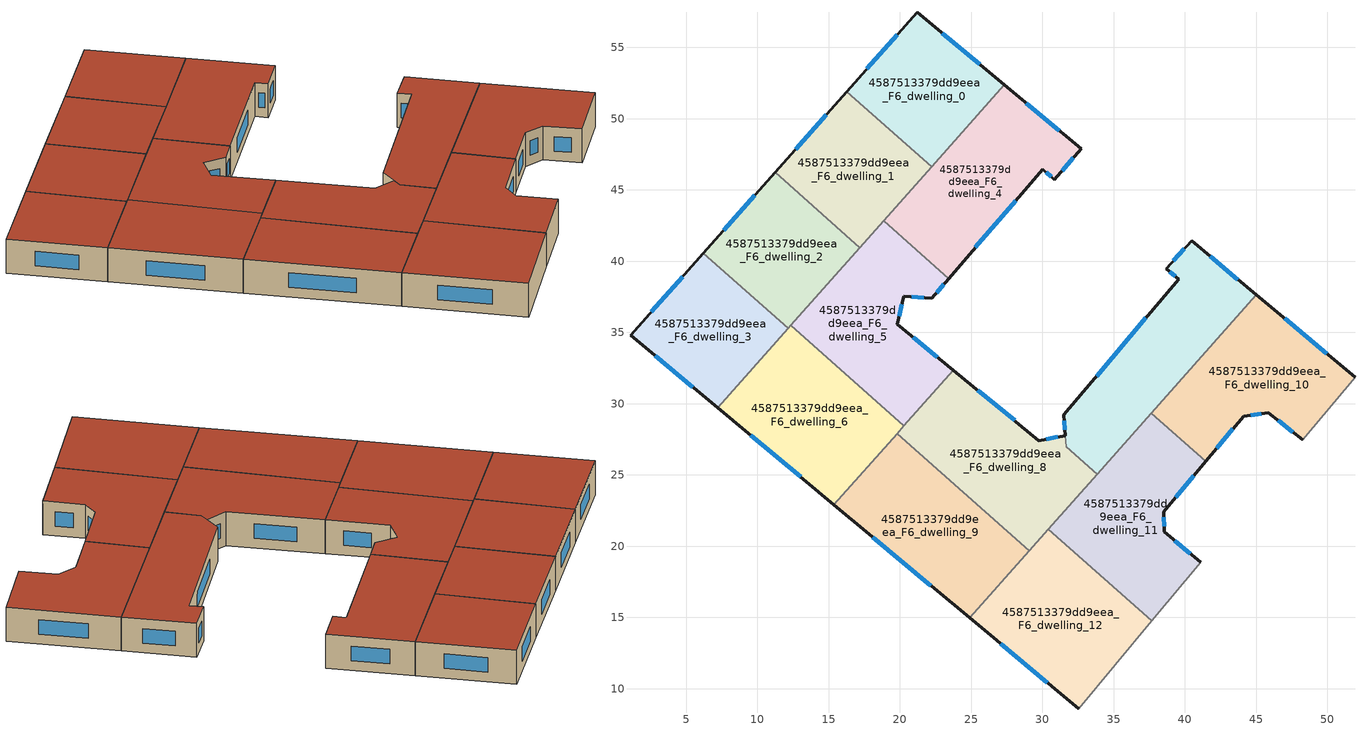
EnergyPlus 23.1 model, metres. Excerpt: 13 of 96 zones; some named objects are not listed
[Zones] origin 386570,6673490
4587513379dd9eea_F6_dwelling_0
 floor to 4587513379dd9eea_F5_dwelling_0 (EU_floor_Construction): 27.33,52.37 22.22,46.61 16.27,51.9 21.22,57.47 z18
 wall outside (EU_wall_Construction): 27.33,52.37 21.22,57.47 16.27,51.9 z18:21
 wall to 4587513379dd9eea_F6_dwelling_1 (EU_wall_Construction): 16.27,51.9 22.22,46.61 z18:21
 wall to 4587513379dd9eea_F6_dwelling_4 (EU_wall_Construction): 22.22,46.61 27.33,52.37 z18:21
 window (EU_Window_Construction): 19.81,55.88 17.68,53.49 / 25.59,53.83 22.97,56.01 z18.86:20.14
 roof outside (EU_roof_Construction): 22.22,46.61 27.33,52.37 21.22,57.47 16.27,51.9 z21
4587513379dd9eea_F6_dwelling_1
 floor to 4587513379dd9eea_F5_dwelling_1 (EU_floor_Construction): 22.22,46.61 17.18,40.95 11.24,46.23 16.27,51.9 z18
 wall outside (EU_wall_Construction): 16.27,51.9 11.24,46.23 z18:21
 wall to 4587513379dd9eea_F6_dwelling_2 (EU_wall_Construction): 11.24,46.23 17.18,40.95 z18:21
 wall to 4587513379dd9eea_F6_dwelling_5 (EU_wall_Construction): 17.18,40.95 18.85,42.82 z18:21
 wall to 4587513379dd9eea_F6_dwelling_4 (EU_wall_Construction): 18.85,42.83 22.22,46.61 z18:21
 window (EU_Window_Construction): 14.83,50.28 12.68,47.85 z18.86:20.14
 roof outside (EU_roof_Construction): 17.18,40.95 22.22,46.61 16.27,51.9 11.24,46.23 z21
4587513379dd9eea_F6_dwelling_10
 floor to 4587513379dd9eea_F5_dwelling_10 (EU_floor_Construction): 51.93,31.86 48.27,27.46 45.84,29.37 44.12,29.13 41.46,25.95 37.65,29.34 45.02,37.63 z18
 wall outside (EU_wall_Construction): 41.46,25.95 44.12,29.13 45.84,29.37 48.27,27.46 / 51.93,31.86 45.02,37.63 z18:21
 wall to 4587513379dd9eea_F6_dwelling_11 (EU_wall_Construction): 37.65,29.34 41.46,25.95 z18:21
 wall adiabatic (EU_wall_Construction): 48.27,27.46 51.93,31.86 z18:21
 wall to 4587513379dd9eea_F6_dwelling_7 (EU_wall_Construction): 45.02,37.63 37.65,29.34 z18:21
 window (EU_Window_Construction): 42.22,26.86 43.36,28.23 / 49.96,33.51 46.99,35.98 / 46.53,28.83 47.57,28.01 / 44.61,29.2 45.35,29.3 z18.86:20.14
 roof outside (EU_roof_Construction): 48.27,27.46 51.93,31.86 45.02,37.63 37.65,29.34 41.46,25.95 44.12,29.13 45.84,29.37 z21
4587513379dd9eea_F6_dwelling_11
 floor to 4587513379dd9eea_F5_dwelling_11 (EU_floor_Construction): 41.46,25.95 38.5,22.42 38.55,21 41.1,18.87 37.67,14.75 30.42,21.2 37.65,29.34 z18
 wall outside (EU_wall_Construction): 41.1,18.87 38.55,21 38.5,22.42 41.46,25.95 z18:21
 wall adiabatic (EU_wall_Construction): 37.67,14.75 41.1,18.87 z18:21
 wall to 4587513379dd9eea_F6_dwelling_12 (EU_wall_Construction): 30.42,21.2 37.67,14.75 z18:21
 wall to 4587513379dd9eea_F6_dwelling_8 (EU_wall_Construction): 33.84,25.05 30.42,21.2 z18:21
 wall to 4587513379dd9eea_F6_dwelling_7 (EU_wall_Construction): 37.65,29.34 33.84,25.05 z18:21
 window (EU_Window_Construction): 39.34,23.43 40.61,24.94 / 38.54,21.4 38.51,22.01 / 40.37,19.48 39.28,20.39 z18.86:20.14
 roof outside (EU_roof_Construction): 37.67,14.75 41.1,18.87 38.55,21 38.5,22.42 41.46,25.95 37.65,29.34 30.42,21.2 z21
4587513379dd9eea_F6_dwelling_12
 floor to 4587513379dd9eea_F5_dwelling_12 (EU_floor_Construction): 37.67,14.75 32.53,8.59 24.88,14.97 30.42,21.2 z18
 wall outside (EU_wall_Construction): 24.88,14.97 32.53,8.59 z18:21
 wall adiabatic (EU_wall_Construction): 32.53,8.59 37.67,14.75 z18:21
 wall to 4587513379dd9eea_F6_dwelling_9 (EU_wall_Construction): 29.06,19.67 24.88,14.97 z18:21
 wall to 4587513379dd9eea_F6_dwelling_8 (EU_wall_Construction): 30.42,21.2 29.06,19.67 z18:21
 window (EU_Window_Construction): 27.07,13.15 30.35,10.42 z18.86:20.14
 roof outside (EU_roof_Construction): 32.53,8.59 37.67,14.75 30.42,21.2 24.88,14.97 z21
4587513379dd9eea_F6_dwelling_2
 floor to 4587513379dd9eea_F5_dwelling_2 (EU_floor_Construction): 17.18,40.95 12.15,35.29 6.21,40.57 11.24,46.23 z18
 wall outside (EU_wall_Construction): 11.24,46.23 6.21,40.57 z18:21
 wall to 4587513379dd9eea_F6_dwelling_3 (EU_wall_Construction): 6.21,40.57 12.15,35.29 z18:21
 wall to 4587513379dd9eea_F6_dwelling_6 (EU_wall_Construction): 12.15,35.29 12.34,35.5 z18:21
 wall to 4587513379dd9eea_F6_dwelling_5 (EU_wall_Construction): 12.34,35.5 17.18,40.95 z18:21
 window (EU_Window_Construction): 9.8,44.61 7.64,42.19 z18.86:20.14
 roof outside (EU_roof_Construction): 12.15,35.29 17.18,40.95 11.24,46.23 6.21,40.57 z21
4587513379dd9eea_F6_dwelling_3
 floor to 4587513379dd9eea_F5_dwelling_3 (EU_floor_Construction): 12.15,35.29 7.2,29.71 1.09,34.81 6.21,40.57 z18
 wall outside (EU_wall_Construction): 6.21,40.57 1.09,34.81 7.2,29.71 z18:21
 wall to 4587513379dd9eea_F6_dwelling_6 (EU_wall_Construction): 7.2,29.71 12.15,35.29 z18:21
 window (EU_Window_Construction): 2.84,33.35 5.45,31.17 / 4.74,38.92 2.55,36.46 z18.86:20.14
 roof outside (EU_roof_Construction): 7.2,29.71 12.15,35.29 6.21,40.57 1.09,34.81 z21
4587513379dd9eea_F6_dwelling_4
 floor to 4587513379dd9eea_F5_dwelling_4 (EU_floor_Construction): 32.71,47.89 30.84,45.72 30.01,46.44 23.41,38.77 18.85,42.83 27.33,52.37 z18
 wall outside (EU_wall_Construction): 23.41,38.77 30.01,46.44 30.84,45.72 32.71,47.89 27.33,52.37 z18:21
 wall to 4587513379dd9eea_F6_dwelling_5 (EU_wall_Construction): 18.85,42.83 23.41,38.77 z18:21
 window (EU_Window_Construction): 31.17,49.17 28.87,51.09 / 31.37,46.34 32.17,47.27 / 30.25,46.23 30.6,45.93 / 25.3,40.96 28.13,44.25 z18.86:20.14
 roof outside (EU_roof_Construction): 30.84,45.72 32.71,47.89 27.33,52.37 18.85,42.83 23.41,38.77 30.01,46.44 z21
4587513379dd9eea_F6_dwelling_5
 floor to 4587513379dd9eea_F5_dwelling_5 (EU_floor_Construction): 23.41,38.77 22.23,37.4 20.26,37.55 19.82,35.58 23.75,32.35 20.28,28.44 12.34,35.5 18.85,42.83 z18
 wall outside (EU_wall_Construction): 23.75,32.35 19.82,35.58 20.26,37.55 22.23,37.4 23.41,38.77 z18:21
 wall to 4587513379dd9eea_F6_dwelling_6 (EU_wall_Construction): 12.34,35.5 20.28,28.44 z18:21
 wall to 4587513379dd9eea_F6_dwelling_8 (EU_wall_Construction): 20.28,28.44 23.75,32.35 z18:21
 window (EU_Window_Construction): 22.63,33.27 20.94,34.66 / 22.57,37.79 23.07,38.38 / 20.83,37.51 21.67,37.44 / 19.95,36.14 20.14,36.99 z18.86:20.14
 roof outside (EU_roof_Construction): 20.28,28.44 23.75,32.35 19.82,35.58 20.26,37.55 22.23,37.4 23.41,38.77 18.85,42.83 12.34,35.5 z21
4587513379dd9eea_F6_dwelling_6
 floor to 4587513379dd9eea_F5_dwelling_6 (EU_floor_Construction): 20.28,28.44 15.36,22.91 7.2,29.71 12.34,35.5 z18
 wall outside (EU_wall_Construction): 7.2,29.71 15.36,22.91 z18:21
 wall to 4587513379dd9eea_F6_dwelling_9 (EU_wall_Construction): 15.36,22.91 19.8,27.9 z18:21
 wall to 4587513379dd9eea_F6_dwelling_8 (EU_wall_Construction): 19.8,27.9 20.27,28.44 z18:21
 window (EU_Window_Construction): 9.53,27.77 13.03,24.86 z18.86:20.14
 roof outside (EU_roof_Construction): 15.36,22.91 20.28,28.44 12.34,35.5 7.2,29.71 z21
4587513379dd9eea_F6_dwelling_7
 floor to 4587513379dd9eea_F5_dwelling_7 (EU_floor_Construction): 45.02,37.63 33.84,25.05 31.67,26.98 31.49,29.22 39.56,38.74 38.68,39.47 40.47,41.42 z18
 wall outside (EU_wall_Construction): 45.02,37.63 40.47,41.42 38.68,39.47 39.56,38.74 31.49,29.22 31.61,27.76 z18:21
 wall to 4587513379dd9eea_F6_dwelling_8 (EU_wall_Construction): 31.61,27.76 31.67,26.98 33.84,25.05 z18:21
 window (EU_Window_Construction): 37.26,36.02 33.8,31.94 / 38.94,39.26 39.31,38.95 / 39.96,40.86 39.19,40.03 / 43.72,38.71 41.77,40.34 / 31.52,28.8 31.57,28.18 z18.86:20.14
 roof outside (EU_roof_Construction): 33.84,25.05 45.02,37.63 40.47,41.42 38.68,39.47 39.56,38.74 31.49,29.22 31.67,26.98 z21
4587513379dd9eea_F6_dwelling_8
 floor to 4587513379dd9eea_F5_dwelling_8 (EU_floor_Construction): 31.61,27.76 31.67,26.98 33.84,25.05 29.06,19.67 19.8,27.9 23.75,32.35 29.75,27.42 z18
 wall outside (EU_wall_Construction): 31.61,27.76 29.75,27.42 23.75,32.35 z18:21
 wall to 4587513379dd9eea_F6_dwelling_9 (EU_wall_Construction): 19.8,27.9 29.06,19.67 z18:21
 window (EU_Window_Construction): 28.04,28.83 25.46,30.94 / 31.08,27.66 30.28,27.51 z18.86:20.14
 roof outside (EU_roof_Construction): 29.06,19.67 33.84,25.05 31.67,26.98 31.61,27.76 29.75,27.42 23.75,32.35 19.8,27.9 z21
4587513379dd9eea_F6_dwelling_9
 floor to 4587513379dd9eea_F5_dwelling_9 (EU_floor_Construction): 29.06,19.67 24.88,14.97 15.36,22.91 19.8,27.9 z18
 wall outside (EU_wall_Construction): 15.36,22.91 24.88,14.97 z18:21
 window (EU_Window_Construction): 18.08,20.64 22.16,17.24 z18.86:20.14
 roof outside (EU_roof_Construction): 24.88,14.97 29.06,19.67 19.8,27.9 15.36,22.91 z21
[Building]
EU S2 Campaign: North Axis=0; Terrain=City; Solar Distribution=FullExterior
[Site:Location]
Helsinki-Vantaa.AP: Latitude=60.317; Longitude=24.963; Time Zone=2; Elevation=54.6
[SizingPeriod:WeatherFileDays]
AnnualSizingPeriod: Begin Month=1; Begin Day of Month=1; End Month=12; End Day of Month=31; Day of Week for Start Day=Monday; Use Weather File Daylight Saving Period=No; Use Weather File Rain and Snow Indicators=No
[MATERIAL]
EU_InternalMass_Material: Roughness=MediumRough; Thickness=0.1; Conductivity=1; Density=1800; Specific Heat=900; Thermal Absorptance=0.9; Solar Absorptance=0.7; Visible Absorptance=0.7
[MATERIAL:NOMASS] Roughness=MediumRough; Thermal Absorptance=0.9; Solar Absorptance=0.7; Visible Absorptance=0.7
Name | Thermal Resistance
EU_wall_NoMass | 1.10183
EU_roof_NoMass; EU_floor_NoMass | 1.70606
[WINDOWMATERIAL:SIMPLEGLAZINGSYSTEM]
EU_Window_SimpleGlazing: UFactor=3.11035; Solar Heat Gain Coefficient=0.8; Visible Transmittance=0.8
[CONSTRUCTION]
EU_wall_Construction: EU_wall_NoMass
EU_roof_Construction: EU_roof_NoMass
EU_floor_Construction: EU_floor_NoMass
EU_Window_Construction: EU_Window_SimpleGlazing
EU_InternalMass_Construction: EU_InternalMass_Material
[ZONE] Type=1; Multiplier=1; Ceiling Height=autocalculate; Floor Area=autocalculate; Part of Total Floor Area=Yes
Name | Volume
4587513379dd9eea_F6_dwelling_0 | 180.776
4587513379dd9eea_F6_dwelling_1 | 180.786
4587513379dd9eea_F6_dwelling_10 | 241.026
4587513379dd9eea_F6_dwelling_11 | 241.032
4587513379dd9eea_F6_dwelling_12 | 241.031
4587513379dd9eea_F6_dwelling_2 | 180.771
4587513379dd9eea_F6_dwelling_3 | 180.761
4587513379dd9eea_F6_dwelling_4 | 241.012
4587513379dd9eea_F6_dwelling_5 | 241.02
4587513379dd9eea_F6_dwelling_6 | 241.023
4587513379dd9eea_F6_dwelling_7 | 240.203
4587513379dd9eea_F6_dwelling_8 | 241.798
4587513379dd9eea_F6_dwelling_9 | 241.011
[INTERNALMASS] Construction=EU_InternalMass_Construction
Name | Zone or ZoneList | Surface Area
4587513379dd9eea_F6_dwelling_0_EU_InternalMass | 4587513379dd9eea_F6_dwelling_0 | 60.2588
4587513379dd9eea_F6_dwelling_1_EU_InternalMass | 4587513379dd9eea_F6_dwelling_1 | 60.2618
4587513379dd9eea_F6_dwelling_2_EU_InternalMass | 4587513379dd9eea_F6_dwelling_2 | 60.2568
4587513379dd9eea_F6_dwelling_3_EU_InternalMass | 4587513379dd9eea_F6_dwelling_3 | 60.2537
4587513379dd9eea_F6_dwelling_4_EU_InternalMass | 4587513379dd9eea_F6_dwelling_4 | 80.3375
4587513379dd9eea_F6_dwelling_5_EU_InternalMass | 4587513379dd9eea_F6_dwelling_5 | 80.3397
4587513379dd9eea_F6_dwelling_6_EU_InternalMass | 4587513379dd9eea_F6_dwelling_6 | 80.341
4587513379dd9eea_F6_dwelling_7_EU_InternalMass | 4587513379dd9eea_F6_dwelling_7 | 80.069
4587513379dd9eea_F6_dwelling_8_EU_InternalMass | 4587513379dd9eea_F6_dwelling_8 | 80.5991
4587513379dd9eea_F6_dwelling_9_EU_InternalMass | 4587513379dd9eea_F6_dwelling_9 | 80.3368
4587513379dd9eea_F6_dwelling_10_EU_InternalMass | 4587513379dd9eea_F6_dwelling_10 | 80.3425
4587513379dd9eea_F6_dwelling_11_EU_InternalMass | 4587513379dd9eea_F6_dwelling_11 | 80.3432
4587513379dd9eea_F6_dwelling_12_EU_InternalMass | 4587513379dd9eea_F6_dwelling_12 | 80.3439
[OTHEREQUIPMENT] Fuel Type=Electricity; Design Level Calculation Method=Watts/Area; Power per Zone Floor Area=1; Fraction Latent=0; Fraction Radiant=0; Fraction Lost=0; Carbon Dioxide Generation Rate=0; EndUse Subcategory=EU_Step8_InternalGains
Name | Zone or ZoneList or Space or SpaceList | Schedule
EU_Step8_InternalGain_4587513379dd9eea_F6_dwelling_0_f000 | 4587513379dd9eea_F6_dwelling_0 | EU_Step8_GainSchedule_4587513379dd9eea_F6_dwelling_0_f000
EU_Step8_InternalGain_4587513379dd9eea_F6_dwelling_1_f000 | 4587513379dd9eea_F6_dwelling_1 | EU_Step8_GainSchedule_4587513379dd9eea_F6_dwelling_1_f000
EU_Step8_InternalGain_4587513379dd9eea_F6_dwelling_2_f000 | 4587513379dd9eea_F6_dwelling_2 | EU_Step8_GainSchedule_4587513379dd9eea_F6_dwelling_2_f000
EU_Step8_InternalGain_4587513379dd9eea_F6_dwelling_3_f000 | 4587513379dd9eea_F6_dwelling_3 | EU_Step8_GainSchedule_4587513379dd9eea_F6_dwelling_3_f000
EU_Step8_InternalGain_4587513379dd9eea_F6_dwelling_4_f000 | 4587513379dd9eea_F6_dwelling_4 | EU_Step8_GainSchedule_4587513379dd9eea_F6_dwelling_4_f000
EU_Step8_InternalGain_4587513379dd9eea_F6_dwelling_5_f000 | 4587513379dd9eea_F6_dwelling_5 | EU_Step8_GainSchedule_4587513379dd9eea_F6_dwelling_5_f000
EU_Step8_InternalGain_4587513379dd9eea_F6_dwelling_6_f000 | 4587513379dd9eea_F6_dwelling_6 | EU_Step8_GainSchedule_4587513379dd9eea_F6_dwelling_6_f000
EU_Step8_InternalGain_4587513379dd9eea_F6_dwelling_7_f000 | 4587513379dd9eea_F6_dwelling_7 | EU_Step8_GainSchedule_4587513379dd9eea_F6_dwelling_7_f000
EU_Step8_InternalGain_4587513379dd9eea_F6_dwelling_8_f000 | 4587513379dd9eea_F6_dwelling_8 | EU_Step8_GainSchedule_4587513379dd9eea_F6_dwelling_8_f000
EU_Step8_InternalGain_4587513379dd9eea_F6_dwelling_9_f000 | 4587513379dd9eea_F6_dwelling_9 | EU_Step8_GainSchedule_4587513379dd9eea_F6_dwelling_9_f000
EU_Step8_InternalGain_4587513379dd9eea_F6_dwelling_10_f000 | 4587513379dd9eea_F6_dwelling_10 | EU_Step8_GainSchedule_4587513379dd9eea_F6_dwelling_10_f000
EU_Step8_InternalGain_4587513379dd9eea_F6_dwelling_11_f000 | 4587513379dd9eea_F6_dwelling_11 | EU_Step8_GainSchedule_4587513379dd9eea_F6_dwelling_11_f000
EU_Step8_InternalGain_4587513379dd9eea_F6_dwelling_12_f000 | 4587513379dd9eea_F6_dwelling_12 | EU_Step8_GainSchedule_4587513379dd9eea_F6_dwelling_12_f000
[ZONEVENTILATION:DESIGNFLOWRATE] Schedule=EU_AlwaysOn; Design Flow Rate Calculation Method=AirChanges/Hour; Air Changes per Hour=0.756316; Ventilation Type=Natural; Fan Pressure Rise=0; Fan Total Efficiency=1; Constant Term Coefficient=1; Temperature Term Coefficient=0; Velocity Term Coefficient=0; Velocity Squared Term Coefficient=0; Minimum Indoor Temperature=-100; Maximum Indoor Temperature=100; Delta Temperature=-100; Minimum Outdoor Temperature=-100; Maximum Outdoor Temperature=100; Maximum Wind Speed=40
Name | Zone or ZoneList or Space or SpaceList
EU_ConstantAir_4587513379dd9eea_F6_dwelling_0 | 4587513379dd9eea_F6_dwelling_0
EU_ConstantAir_4587513379dd9eea_F6_dwelling_1 | 4587513379dd9eea_F6_dwelling_1
EU_ConstantAir_4587513379dd9eea_F6_dwelling_2 | 4587513379dd9eea_F6_dwelling_2
EU_ConstantAir_4587513379dd9eea_F6_dwelling_3 | 4587513379dd9eea_F6_dwelling_3
EU_ConstantAir_4587513379dd9eea_F6_dwelling_4 | 4587513379dd9eea_F6_dwelling_4
EU_ConstantAir_4587513379dd9eea_F6_dwelling_5 | 4587513379dd9eea_F6_dwelling_5
EU_ConstantAir_4587513379dd9eea_F6_dwelling_6 | 4587513379dd9eea_F6_dwelling_6
EU_ConstantAir_4587513379dd9eea_F6_dwelling_7 | 4587513379dd9eea_F6_dwelling_7
EU_ConstantAir_4587513379dd9eea_F6_dwelling_8 | 4587513379dd9eea_F6_dwelling_8
EU_ConstantAir_4587513379dd9eea_F6_dwelling_9 | 4587513379dd9eea_F6_dwelling_9
EU_ConstantAir_4587513379dd9eea_F6_dwelling_10 | 4587513379dd9eea_F6_dwelling_10
EU_ConstantAir_4587513379dd9eea_F6_dwelling_11 | 4587513379dd9eea_F6_dwelling_11
EU_ConstantAir_4587513379dd9eea_F6_dwelling_12 | 4587513379dd9eea_F6_dwelling_12
[HVACTEMPLATE:ZONE:IDEALLOADSAIRSYSTEM] System Availability Schedule=EU_AlwaysOn; Maximum Heating Supply Air Temperature=50; Minimum Cooling Supply Air Temperature=13; Maximum Heating Supply Air Humidity Ratio=0.0156; Minimum Cooling Supply Air Humidity Ratio=0.0077; Heating Limit=NoLimit; Cooling Limit=NoLimit; Heating Availability Schedule=EU_AlwaysOn; Cooling Availability Schedule=EU_CoolingOff; Dehumidification Control Type=ConstantSensibleHeatRatio; Cooling Sensible Heat Ratio=0.7; Dehumidification Setpoint=60; Humidification Control Type=None; Humidification Setpoint=30; Outdoor Air Method=None; Outdoor Air Flow Rate per Person=0.00944; Outdoor Air Flow Rate per Zone Floor Area=0; Outdoor Air Flow Rate per Zone=0; Demand Controlled Ventilation Type=None; Outdoor Air Economizer Type=NoEconomizer; Heat Recovery Type=None; Sensible Heat Recovery Effectiveness=0.7; Latent Heat Recovery Effectiveness=0.65
Name | Template Thermostat
4587513379dd9eea_F6_dwelling_0 | EU_HeatOnly_4587513379dd9eea_F6_dwelling_0
4587513379dd9eea_F6_dwelling_1 | EU_HeatOnly_4587513379dd9eea_F6_dwelling_1
4587513379dd9eea_F6_dwelling_2 | EU_HeatOnly_4587513379dd9eea_F6_dwelling_2
4587513379dd9eea_F6_dwelling_3 | EU_HeatOnly_4587513379dd9eea_F6_dwelling_3
4587513379dd9eea_F6_dwelling_4 | EU_HeatOnly_4587513379dd9eea_F6_dwelling_4
4587513379dd9eea_F6_dwelling_5 | EU_HeatOnly_4587513379dd9eea_F6_dwelling_5
4587513379dd9eea_F6_dwelling_6 | EU_HeatOnly_4587513379dd9eea_F6_dwelling_6
4587513379dd9eea_F6_dwelling_7 | EU_HeatOnly_4587513379dd9eea_F6_dwelling_7
4587513379dd9eea_F6_dwelling_8 | EU_HeatOnly_4587513379dd9eea_F6_dwelling_8
4587513379dd9eea_F6_dwelling_9 | EU_HeatOnly_4587513379dd9eea_F6_dwelling_9
4587513379dd9eea_F6_dwelling_10 | EU_HeatOnly_4587513379dd9eea_F6_dwelling_10
4587513379dd9eea_F6_dwelling_11 | EU_HeatOnly_4587513379dd9eea_F6_dwelling_11
4587513379dd9eea_F6_dwelling_12 | EU_HeatOnly_4587513379dd9eea_F6_dwelling_12
[SIZING:ZONE] Zone Cooling Design Supply Air Temperature Input Method=SupplyAirTemperature; Zone Cooling Design Supply Air Temperature=13; Zone Heating Design Supply Air Temperature Input Method=SupplyAirTemperature; Zone Heating Design Supply Air Temperature=50; Zone Cooling Design Supply Air Humidity Ratio=0.008; Zone Heating Design Supply Air Humidity Ratio=0.008; Cooling Design Air Flow Method=DesignDay; Cooling Design Air Flow Rate=0; Cooling Minimum Air Flow per Zone Floor Area=0.000762; Cooling Minimum Air Flow=0; Cooling Minimum Air Flow Fraction=0.2; Heating Design Air Flow Method=DesignDay; Heating Design Air Flow Rate=0; Heating Maximum Air Flow per Zone Floor Area=0.002032; Heating Maximum Air Flow=0.141576; Heating Maximum Air Flow Fraction=0.3; Account for Dedicated Outdoor Air System=No; Dedicated Outdoor Air System Control Strategy=NeutralSupplyAir; Dedicated Outdoor Air Low Setpoint Temperature for Design=autosize; Dedicated Outdoor Air High Setpoint Temperature for Design=autosize; Zone Load Sizing Method=Sensible Load Only No Latent Load; Zone Latent Cooling Design Supply Air Humidity Ratio Input Method=HumidityRatioDifference; Zone Cooling Design Supply Air Humidity Ratio Difference=0.005; Zone Latent Heating Design Supply Air Humidity Ratio Input Method=HumidityRatioDifference; Zone Humidification Design Supply Air Humidity Ratio Difference=0.005
4587513379dd9eea_F6_dwelling_0; 4587513379dd9eea_F6_dwelling_1; 4587513379dd9eea_F6_dwelling_2; 4587513379dd9eea_F6_dwelling_3; 4587513379dd9eea_F6_dwelling_4; 4587513379dd9eea_F6_dwelling_5; 4587513379dd9eea_F6_dwelling_6; 4587513379dd9eea_F6_dwelling_7; 4587513379dd9eea_F6_dwelling_8; 4587513379dd9eea_F6_dwelling_9; 4587513379dd9eea_F6_dwelling_10; 4587513379dd9eea_F6_dwelling_11; 4587513379dd9eea_F6_dwelling_12
[SCHEDULE:CONSTANT]
Name | Hourly Value
EU_AlwaysOn | 1
EU_CoolingOff | 0
[SCHEDULE:FILE] Column Number=1; Rows to Skip at Top=0; Number of Hours of Data=8760; Column Separator=Comma; Interpolate to Timestep=No; Minutes per Item=60; Adjust Schedule for Daylight Savings=Yes
Name | File
EU_Step8_GainSchedule_4587513379dd9eea_F6_dwelling_0_f000 | ../../schedules/4587513379dd9eea/4587513379dd9eea_F6_dwelling_0_f000_gain.csv
EU_Step8_GainSchedule_4587513379dd9eea_F6_dwelling_1_f000 | ../../schedules/4587513379dd9eea/4587513379dd9eea_F6_dwelling_1_f000_gain.csv
EU_Step8_GainSchedule_4587513379dd9eea_F6_dwelling_2_f000 | ../../schedules/4587513379dd9eea/4587513379dd9eea_F6_dwelling_2_f000_gain.csv
EU_Step8_GainSchedule_4587513379dd9eea_F6_dwelling_3_f000 | ../../schedules/4587513379dd9eea/4587513379dd9eea_F6_dwelling_3_f000_gain.csv
EU_Step8_GainSchedule_4587513379dd9eea_F6_dwelling_4_f000 | ../../schedules/4587513379dd9eea/4587513379dd9eea_F6_dwelling_4_f000_gain.csv
EU_Step8_GainSchedule_4587513379dd9eea_F6_dwelling_5_f000 | ../../schedules/4587513379dd9eea/4587513379dd9eea_F6_dwelling_5_f000_gain.csv
EU_Step8_GainSchedule_4587513379dd9eea_F6_dwelling_6_f000 | ../../schedules/4587513379dd9eea/4587513379dd9eea_F6_dwelling_6_f000_gain.csv
EU_Step8_GainSchedule_4587513379dd9eea_F6_dwelling_7_f000 | ../../schedules/4587513379dd9eea/4587513379dd9eea_F6_dwelling_7_f000_gain.csv
EU_Step8_GainSchedule_4587513379dd9eea_F6_dwelling_8_f000 | ../../schedules/4587513379dd9eea/4587513379dd9eea_F6_dwelling_8_f000_gain.csv
EU_Step8_GainSchedule_4587513379dd9eea_F6_dwelling_9_f000 | ../../schedules/4587513379dd9eea/4587513379dd9eea_F6_dwelling_9_f000_gain.csv
EU_Step8_GainSchedule_4587513379dd9eea_F6_dwelling_10_f000 | ../../schedules/4587513379dd9eea/4587513379dd9eea_F6_dwelling_10_f000_gain.csv
EU_Step8_GainSchedule_4587513379dd9eea_F6_dwelling_11_f000 | ../../schedules/4587513379dd9eea/4587513379dd9eea_F6_dwelling_11_f000_gain.csv
EU_Step8_GainSchedule_4587513379dd9eea_F6_dwelling_12_f000 | ../../schedules/4587513379dd9eea/4587513379dd9eea_F6_dwelling_12_f000_gain.csv
